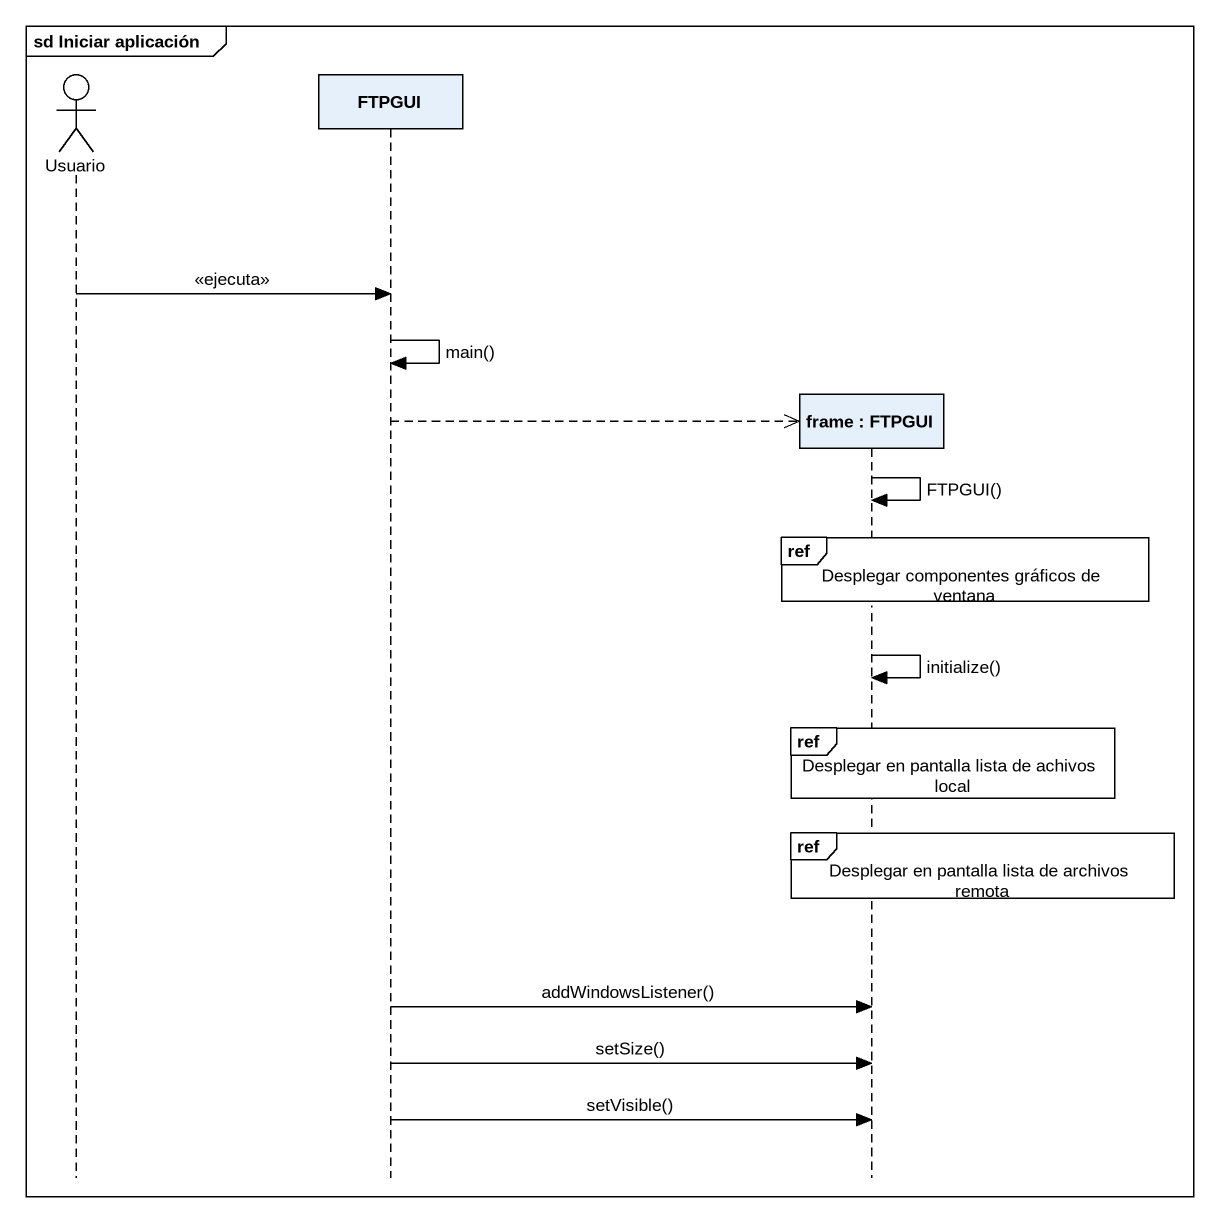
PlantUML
@startuml
mainframe sd Iniciar aplicación
hide footbox
actor Usuario
participant FTPGUI
participant "frame : FTPGUI" as frame_

Usuario -> FTPGUI : <<ejecuta>>
FTPGUI -> FTPGUI : main()
FTPGUI -->> frame_ **
frame_ -> frame_ : FTPGUI()
ref over frame_ : Desplegar componentes gráficos de ventana
frame_ -> frame_ : initialize()
ref over frame_ : Desplegar en pantalla lista de achivos local
ref over frame_ : Desplegar en pantalla lista de archivos remota
FTPGUI -> frame_ : addWindowsListener()
FTPGUI -> frame_ : setSize()
FTPGUI -> frame_ : setVisible()
@enduml
